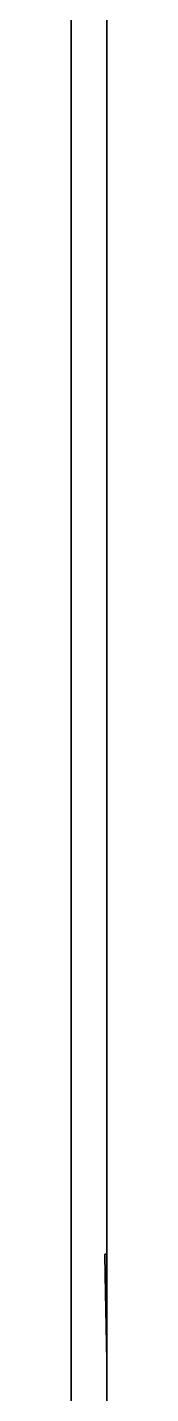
# Model space of a CAD drawing. Header units: inches. Extents: x 885 to 6823, y 710 to 5493.
# Drawn here: x 2615.8 to 2617.8, y 2373 to 2449.9 of the extents above; entities that cross this region are included whole.
import ezdxf

# ---------------------------------------------------------------- set-up
doc = ezdxf.new("R2010")
doc.units = ezdxf.units.IN
doc.layers.add('1', color=7, linetype='Continuous', true_color=0xffffff)

msp = doc.modelspace()

# ---------------------------------------------------------------- linework, layer by layer
at = {"layer": '1', "color": 7, "linetype": 'Continuous', "lineweight": 35}
for p, q in [((2615.78, 4020.251), (2615.78, 2355.056)), ((2615.78, 4020.251), (2615.78, 2355.056)), ((2617.78, 2370.856), (2617.78, 4018.856)), ((2617.696, 2379.684), (2617.676, 2380.856)), ((2617.676, 2380.856), (2617.78, 2380.856)), ((2617.78, 2374.855), (2617.696, 2379.684))]:
    msp.add_line(p, q, dxfattribs=at)

doc.saveas('drawing.dxf')
